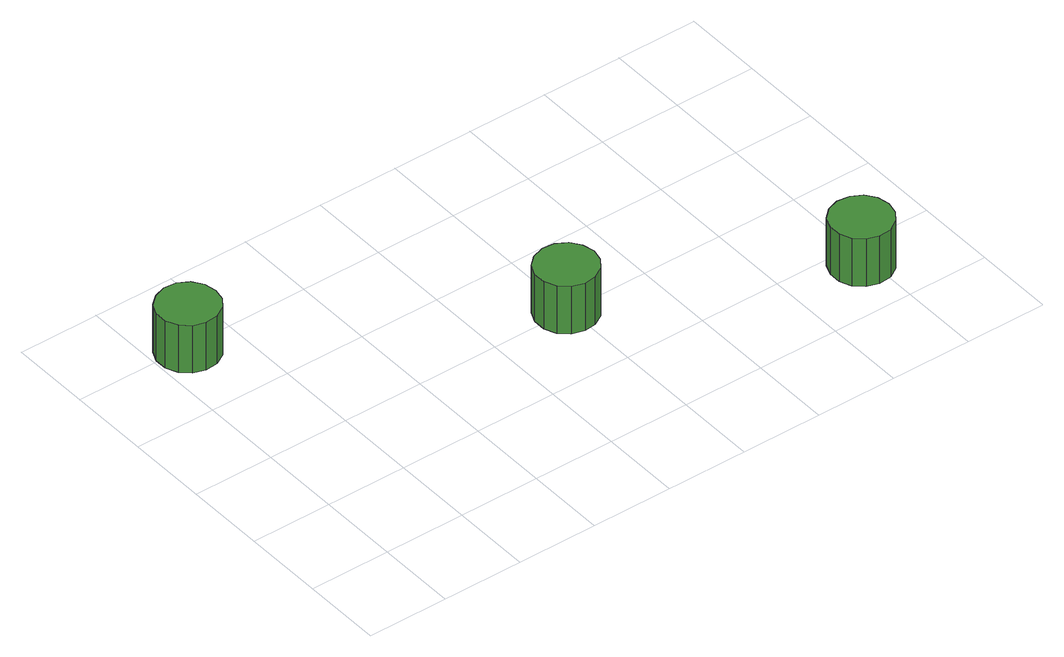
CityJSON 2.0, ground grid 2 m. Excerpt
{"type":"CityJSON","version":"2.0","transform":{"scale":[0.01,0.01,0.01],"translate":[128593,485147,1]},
"CityObjects":{
"tree1":{"type":"SolitaryVegetationObject","attributes":{"function":"something"},"geometry":[{"type":"MultiSurface","lod":"1","boundaries":[[[0,1,2,3,4,5,6,7,8,9,10,11,12,13,14]],[[15,16,17,18,19,20,21,22,23,24,25,26,27,28,29]],[[0,29,28,1]],[[1,28,27,2]],[[2,27,26,3]],[[3,26,25,4]],[[4,25,24,5]],[[5,24,23,6]],[[6,23,22,7]],[[7,22,21,8]],[[8,21,20,9]],[[9,20,19,10]],[[10,19,18,11]],[[11,18,17,12]],[[12,17,16,13]],[[13,16,15,14]],[[14,15,29,0]]]}]},
"tree2":{"type":"SolitaryVegetationObject","attributes":{"function":"something"},"geometry":[{"type":"MultiSurface","lod":"1","boundaries":[[[30,31,32,33,34,35,36,37,38,39,40,41,42,43,44]],[[45,46,47,48,49,50,51,52,53,54,55,56,57,58,59]],[[30,59,58,31]],[[31,58,57,32]],[[32,57,56,33]],[[33,56,55,34]],[[34,55,54,35]],[[35,54,53,36]],[[36,53,52,37]],[[37,52,51,38]],[[38,51,50,39]],[[39,50,49,40]],[[40,49,48,41]],[[41,48,47,42]],[[42,47,46,43]],[[43,46,45,44]],[[44,45,59,30]]]}]},
"tree3":{"type":"SolitaryVegetationObject","attributes":{"function":"something"},"geometry":[{"type":"MultiSurface","lod":"1","boundaries":[[[60,61,62,63,64,65,66,67,68,69,70,71,72,73,74]],[[75,76,77,78,79,80,81,82,83,84,85,86,87,88,89]],[[60,89,88,61]],[[61,88,87,62]],[[62,87,86,63]],[[63,86,85,64]],[[64,85,84,65]],[[65,84,83,66]],[[66,83,82,67]],[[67,82,81,68]],[[68,81,80,69]],[[69,80,79,70]],[[70,79,78,71]],[[71,78,77,72]],[[72,77,76,73]],[[73,76,75,74]],[[74,75,89,60]]]}]}
},
"vertices":[
[155,787,198],[149,817,198],[131,842,198],[104,858,198],[73,861,198],[44,851,198],[21,831,198],[8,803,198],[8,772,198],[21,744,198],[44,723,198],[73,714,198],[104,717,198],[131,732,198],[149,757,198],[149,757,69],[131,732,69],[104,717,69],[73,714,69],[44,723,69],[21,744,69],[8,772,69],[8,803,69],[21,831,69],[44,851,69],[73,861,69],[104,858,69],[131,842,69],[149,817,69],[155,787,69],
[862,394,204],[855,424,204],[837,449,204],[810,465,204],[780,468,204],[750,458,204],[727,438,204],[715,409,204],[715,379,204],[727,350,204],[750,330,204],[780,320,204],[810,324,204],[837,339,204],[855,364,204],[855,364,75],[837,339,75],[810,324,75],[780,320,75],[750,330,75],[727,350,75],[715,379,75],[715,409,75],[727,438,75],[750,458,75],[780,468,75],[810,465,75],[837,449,75],[855,424,75],[862,394,75],
[1432,113,228],[1426,143,228],[1408,168,228],[1381,183,228],[1350,187,228],[1321,177,228],[1298,156,228],[1286,128,228],[1286,97,228],[1298,69,228],[1321,49,228],[1350,39,228],[1381,42,228],[1408,58,228],[1426,83,228],[1426,83,99],[1408,58,99],[1381,42,99],[1350,39,99],[1321,49,99],[1298,69,99],[1286,97,99],[1286,128,99],[1298,156,99],[1321,177,99],[1350,187,99],[1381,183,99],[1408,168,99],[1426,143,99],[1432,113,99]
]}
